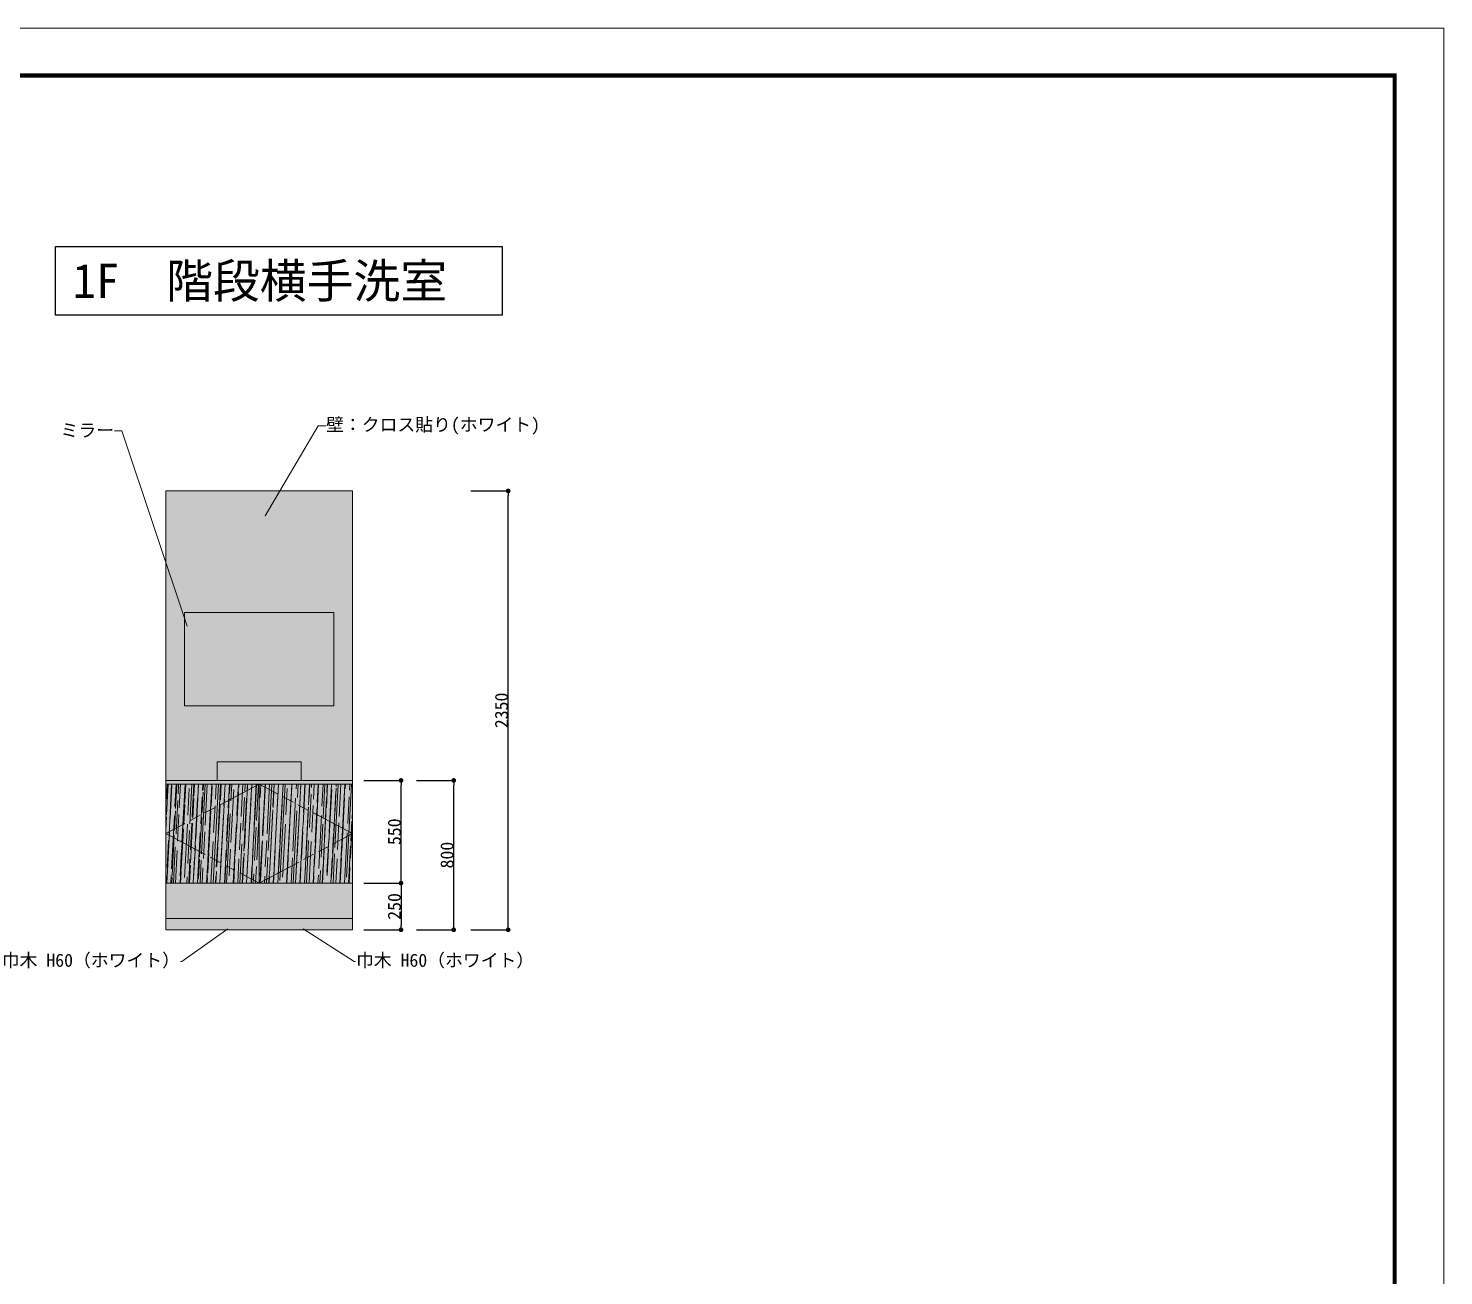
# Model space of a CAD drawing. Header units: millimetres. Extents: x -63086 to 144078, y -129912 to 13382.
# Drawn here: x 24706 to 32285, y -80483 to -73802 of the extents above; entities that cross this region are included whole.
import ezdxf
from ezdxf import colors
from ezdxf.entities.mleader import LeaderData, LeaderLine
from ezdxf.math import Vec2, Vec3

# ---------------------------------------------------------------- set-up
doc = ezdxf.new("R2010")
doc.units = ezdxf.units.MM
doc.linetypes.add('ACAD_ISO09W100', pattern=[45, 24, -3, 6, -3, 6, -3])
doc.layers.get('0').update_dxf_attribs({"lineweight": 0})
for name, color, linetype, lineweight in [('01用紙枠', 7, 'Continuous', 5), ('展開', 7, 'Continuous', 9), ('展開建具用', 250, 'Continuous', 9)]:
    doc.layers.add(name, color=color, linetype=linetype, lineweight=lineweight)
doc.layers.add('文字', color=7, linetype='Continuous')
doc.styles.get("Standard").update_dxf_attribs({"font": 'MS Mincho.ttf'})
doc.styles.add('小岩', font='MS Mincho.ttf', dxfattribs={"height": 150})
doc.dimstyles.new('寸法', dxfattribs={"dimtxt": 70, "dimasz": 25, "dimexe": 1.5, "dimexo": 200, "dimtad": 1, "dimdec": 0, "dimtxsty": 'Standard', "dimblk": 'DOT', "dimcen": 2.5, "dimadec": 0, "dimazin": 0, "dimtfac": 1, "dimtdec": 0, "dimtmove": 0, "dimatfit": 3, "dimfxl": 200, "dimfxlon": 1, "dimarcsym": 0})

# ---------------------------------------------------------------- blocks, each defined once
blk = doc.blocks.new('_Dot')
at = {"color": 0, "linetype": 'ByBlock', "lineweight": -2}
blk.add_line((-0.5, 0), (-1, 0), dxfattribs=at)
at = {"color": 0, "linetype": 'ByBlock', "const_width": 0.5}
blk.add_lwpolyline([(-0.25, 0, 1), (0.25, 0, 1)], format="xyb", close=True, dxfattribs=at)
blk = doc.blocks.new('*D302')
at = {"layer": 'Defpoints', "color": 0, "ltscale": 10, "transparency": 16777216}
for p in [(26287.7, -78380.4), (26287.7, -78630.4), (26702, -78630.4)]:
    blk.add_point(p, dxfattribs=at)
at = {"layer": '展開建具用', "color": 0, "lineweight": -2, "ltscale": 10, "transparency": 16777216}
for p, q in [((26502, -78380.4), (26703.5, -78380.4)), ((26702, -78405.4), (26702, -78605.4)), ((26502, -78630.4), (26703.5, -78630.4))]:
    blk.add_line(p, q, dxfattribs=at)
at = {"layer": '展開建具用', "color": 0, "lineweight": -2, "ltscale": 10, "transparency": 16777216, "xscale": 25, "yscale": 25, "zscale": 25}
for p, rotation in [((26702, -78380.4), 90), ((26702, -78630.4), 270)]:
    blk.add_blockref('_Dot', p, dxfattribs=dict(at, rotation=rotation))
at = {"layer": '展開建具用', "color": 0, "ltscale": 10, "transparency": 16777216, "insert": (26666.4, -78505.4), "char_height": 70, "attachment_point": 5, "rotation": 90}
blk.add_mtext('250', dxfattribs=at)
blk = doc.blocks.new('*D303')
at = {"layer": 'Defpoints', "color": 0, "ltscale": 10, "transparency": 16777216}
for p in [(26287.7, -77830.4), (26702, -77830.4), (26287.7, -78380.4)]:
    blk.add_point(p, dxfattribs=at)
at = {"layer": '展開建具用', "color": 0, "lineweight": -2, "ltscale": 10, "transparency": 16777216}
for p, q in [((26502, -77830.4), (26703.5, -77830.4)), ((26702, -78355.4), (26702, -77855.4)), ((26502, -78380.4), (26703.5, -78380.4))]:
    blk.add_line(p, q, dxfattribs=at)
at = {"layer": '展開建具用', "color": 0, "lineweight": -2, "ltscale": 10, "transparency": 16777216, "xscale": 25, "yscale": 25, "zscale": 25}
for p, rotation in [((26702, -77830.4), 90), ((26702, -78380.4), 270)]:
    blk.add_blockref('_Dot', p, dxfattribs=dict(at, rotation=rotation))
at = {"layer": '展開建具用', "color": 0, "ltscale": 10, "transparency": 16777216, "insert": (26666.4, -78105.4), "char_height": 70, "attachment_point": 5, "rotation": 90}
blk.add_mtext('550', dxfattribs=at)
blk = doc.blocks.new('*D304')
at = {"layer": 'Defpoints', "color": 0, "ltscale": 10, "transparency": 16777216}
for p in [(26287.7, -77830.4), (26984, -77830.4), (26287.7, -78630.4)]:
    blk.add_point(p, dxfattribs=at)
at = {"layer": '展開建具用', "color": 0, "lineweight": -2, "ltscale": 10, "transparency": 16777216}
for p, q in [((26784, -77830.4), (26985.5, -77830.4)), ((26984, -78605.4), (26984, -77855.4)), ((26784, -78630.4), (26985.5, -78630.4))]:
    blk.add_line(p, q, dxfattribs=at)
at = {"layer": '展開建具用', "color": 0, "lineweight": -2, "ltscale": 10, "transparency": 16777216, "xscale": 25, "yscale": 25, "zscale": 25}
for p, rotation in [((26984, -77830.4), 90), ((26984, -78630.4), 270)]:
    blk.add_blockref('_Dot', p, dxfattribs=dict(at, rotation=rotation))
at = {"layer": '展開建具用', "color": 0, "ltscale": 10, "transparency": 16777216, "insert": (26948.4, -78230.4), "char_height": 70, "attachment_point": 5, "rotation": 90}
blk.add_mtext('800', dxfattribs=at)
blk = doc.blocks.new('*D305')
at = {"layer": 'Defpoints', "color": 0, "ltscale": 10, "transparency": 16777216}
for p in [(26287.7, -76280.4), (27275.8, -76280.4), (26287.7, -78630.4)]:
    blk.add_point(p, dxfattribs=at)
at = {"layer": '展開建具用', "color": 0, "lineweight": -2, "ltscale": 10, "transparency": 16777216}
for p, q in [((27075.8, -76280.4), (27277.3, -76280.4)), ((27275.8, -78605.4), (27275.8, -76305.4)), ((27075.8, -78630.4), (27277.3, -78630.4))]:
    blk.add_line(p, q, dxfattribs=at)
at = {"layer": '展開建具用', "color": 0, "lineweight": -2, "ltscale": 10, "transparency": 16777216, "xscale": 25, "yscale": 25, "zscale": 25}
for p, rotation in [((27275.8, -76280.4), 90), ((27275.8, -78630.4), 270)]:
    blk.add_blockref('_Dot', p, dxfattribs=dict(at, rotation=rotation))
at = {"layer": '展開建具用', "color": 0, "ltscale": 10, "transparency": 16777216, "insert": (27240.2, -77455.4), "char_height": 70, "attachment_point": 5, "rotation": 90}
blk.add_mtext('2350', dxfattribs=at)

msp = doc.modelspace()

# ---------------------------------------------------------------- hatches: boundary and pattern name
at = {"ltscale": 10, "true_color": 0x9c5e31, "transparency": 33554541}
h = msp.add_hatch(dxfattribs=at)
h.set_pattern_fill('AR-RROOF', color=25, scale=1.4, angle=87)
h.paths.add_polyline_path([(25941.8466, -77850.36), (25441.8466, -77850.36), (25441.8466, -78380.36), (25941.8466, -78380.36)])
h.paths.add_polyline_path([(26441.8466, -77850.36), (25941.8466, -77850.36), (25941.8466, -78380.36), (26441.8466, -78380.36)])
at = {"layer": '展開', "ltscale": 10, "true_color": 0xfffefa}
h = msp.add_hatch(color=7, dxfattribs=at)
h.dxf.hatch_style = 1
h.paths.add_polyline_path([(26441.8466, -76280.36), (25441.8466, -76280.36), (25441.8466, -77830.36), (25716.8466, -77830.36), (25716.8466, -77730.36), (26166.8466, -77730.36), (26166.8466, -77830.36), (26441.8466, -77830.36)])
h.paths.add_polyline_path([(26341.8466, -76930.36), (26341.8466, -77430.36), (25941.8466, -77430.36), (25541.8466, -77430.36), (25541.8466, -76930.36)], flags=16)
at = {"layer": '展開', "ltscale": 10, "true_color": 0xffffff}
h = msp.add_hatch(color=7, dxfattribs=at)
h.dxf.hatch_style = 1
h.paths.add_polyline_path([(26166.8466, -77730.36), (25716.8466, -77730.36), (25716.8466, -77830.36), (26166.8466, -77830.36)])
at = {"layer": '展開', "ltscale": 10, "true_color": 0xfffdf5}
h = msp.add_hatch(color=7, dxfattribs=at)
h.dxf.hatch_style = 1
h.paths.add_polyline_path([(26441.8466, -77830.36), (25441.8466, -77830.36), (25441.8466, -77850.36), (25941.8466, -77850.36), (26441.8466, -77850.36)])
at = {"layer": '展開', "ltscale": 10, "true_color": 0xf0c089, "transparency": 33554607}
h = msp.add_hatch(color=31, dxfattribs=at)
h.dxf.hatch_style = 1
h.paths.add_polyline_path([(25941.8466, -77850.36), (25441.8466, -77850.36), (25441.8466, -78380.36), (25941.8466, -78380.36)])
h = msp.add_hatch(color=31, dxfattribs=at)
h.dxf.hatch_style = 1
h.paths.add_polyline_path([(26441.8466, -77850.36), (25941.8466, -77850.36), (25941.8466, -78380.36), (26441.8466, -78380.36)])
at = {"layer": '展開', "ltscale": 10, "true_color": 0xfffefa}
h = msp.add_hatch(color=7, dxfattribs=at)
h.dxf.hatch_style = 1
h.paths.add_polyline_path([(26441.8466, -78380.36), (25941.8466, -78380.36), (25441.8466, -78380.36), (25441.8466, -78570.36), (26441.8466, -78570.36)])
at = {"layer": '展開', "ltscale": 10, "true_color": 0xffffff}
h = msp.add_hatch(color=7, dxfattribs=at)
h.dxf.hatch_style = 1
h.paths.add_polyline_path([(26441.8466, -78570.36), (25441.8466, -78570.36), (25441.8466, -78630.36), (26441.8466, -78630.36)])
at = {"layer": '展開建具用', "ltscale": 10, "transparency": 33554687}
h = msp.add_hatch(color=256, dxfattribs=at)
h.dxf.hatch_style = 1
h.set_gradient(color1=(199, 200, 202), name='CYLINDER')
h.paths.add_polyline_path([(26341.8466, -76930.36), (25541.8466, -76930.36), (25541.8466, -77430.36), (25941.8466, -77430.36), (26341.8466, -77430.36)])

# ---------------------------------------------------------------- linework, layer by layer
at = {"layer": '01用紙枠'}
msp.add_lwpolyline([(13390.554, -73802.4136), (13390.554, -87163.5065), (32285.0288, -87163.5065), (32285.0288, -73802.4136)], close=True, dxfattribs=at)
msp.add_lwpolyline([(13390.554, -73802.4136), (13390.554, -87163.5065), (32285.0288, -87163.5065), (32285.0288, -73802.4136)], close=True, dxfattribs=at)
at = {"layer": '01用紙枠', "const_width": 22.4934}
msp.add_lwpolyline([(13653.0698, -86910.3804), (32022.513, -86910.3804), (32022.513, -74055.5397), (13653.0698, -74055.5397)], close=True, dxfattribs=at)
msp.add_lwpolyline([(13653.0698, -86910.3804), (32022.513, -86910.3804), (32022.513, -74055.5397), (13653.0698, -74055.5397)], close=True, dxfattribs=at)
msp.add_lwpolyline([(13653.0698, -86910.3804), (32022.513, -86910.3804), (32022.513, -74055.5397), (13653.0698, -74055.5397)], close=True, dxfattribs=at)
at = {"layer": '01用紙枠', "lineweight": 5, "const_width": 22.4934}
msp.add_lwpolyline([(13653.0698, -86910.3804), (32022.513, -86910.3804), (32022.513, -74055.5397), (13653.0698, -74055.5397)], close=True, dxfattribs=at)
msp.add_lwpolyline([(13653.0698, -86910.3804), (32022.513, -86910.3804), (32022.513, -74055.5397), (13653.0698, -74055.5397)], close=True, dxfattribs=at)
at = {"layer": '展開建具用', "ltscale": 10}
for p, q in [((25441.8466, -76280.36), (25441.8466, -78630.36)), ((25441.8466, -76280.36), (26441.8466, -76280.36)), ((26441.8466, -78630.36), (26441.8466, -76280.36)), ((26341.8466, -76930.36), (25541.8466, -76930.36)), ((25541.8466, -76930.36), (25541.8466, -77430.36)), ((26341.8466, -77430.36), (26341.8466, -76930.36)), ((25541.8466, -77430.36), (25941.8466, -77430.36)), ((25941.8466, -77430.36), (26341.8466, -77430.36)), ((26166.8466, -77730.36), (25716.8466, -77730.36)), ((25716.8466, -77730.36), (25716.8466, -77830.36)), ((26166.8466, -77830.36), (26166.8466, -77730.36)), ((25441.8466, -78630.36), (25441.8466, -77830.36)), ((25441.8466, -77830.36), (26441.8466, -77830.36)), ((25491.8466, -77830.36), (26391.8466, -77830.36)), ((25441.8466, -77850.36), (26441.8466, -77850.36)), ((25441.8466, -77850.36), (25441.8466, -78380.36)), ((25941.8466, -78380.36), (25941.8466, -77850.36)), ((26441.8466, -77850.36), (26441.8466, -78380.36)), ((25441.8466, -78630.36), (25441.8466, -78380.36)), ((25441.8466, -78380.36), (26441.8466, -78380.36)), ((25441.8466, -78630.36), (25441.8466, -78570.36)), ((25441.8466, -78570.36), (26441.8466, -78570.36)), ((25441.8466, -78630.36), (26441.8466, -78630.36)), ((25441.8466, -78630.36), (26441.8466, -78630.36))]:
    msp.add_line(p, q, dxfattribs=at)
at = {"layer": '展開建具用', "linetype": 'ACAD_ISO09W100', "ltscale": 10}
for p, q in [((25941.8466, -77850.36), (25441.8466, -78115.36)), ((26441.8466, -78115.36), (25941.8466, -77850.36)), ((25441.8466, -78115.36), (25941.8466, -78380.36)), ((25941.8466, -78380.36), (26441.8466, -78115.36))]:
    msp.add_line(p, q, dxfattribs=at)

# ---------------------------------------------------------------- texts
at = {"layer": '文字', "ltscale": 10, "insert": (24943.3223, -75063.1736), "char_height": 183.84467, "attachment_point": 1, "style": '小岩', "bg_fill": 16, "box_fill_scale": 1.5, "bg_fill_color": 256, "bg_fill_transparency": 0}
msp.add_mtext_dynamic_manual_height_columns('1F\u3000階段横手洗室', width=2209.078672, gutter_width=30.9778, heights=[238.4728], dxfattribs=at)

# ---------------------------------------------------------------- dimensions: what is measured, and where the dimension line sits
at = {"layer": '展開建具用', "ltscale": 10}
for base, p1, p2, picture, middle in [((27275.7769, -76280.36), (26287.6586, -78630.36), (26287.6586, -76280.36), '*D305', (27240.1519, -77455.36)), ((26702.0391, -77830.36), (26287.6586, -78380.36), (26287.6586, -77830.36), '*D303', (26666.4141, -78105.36)), ((26983.9854, -77830.36), (26287.6586, -78630.36), (26287.6586, -77830.36), '*D304', (26948.3604, -78230.36)), ((26702.0391, -78630.36), (26287.6586, -78380.36), (26287.6586, -78630.36), '*D302', (26666.4141, -78505.36))]:
    dim = msp.add_linear_dim(base=base, p1=p1, p2=p2, angle=90, dimstyle='寸法', dxfattribs=at)
    dim.commit()
    dim.dimension.update_dxf_attribs({"geometry": picture, "text_midpoint": middle})

# ---------------------------------------------------------------- leaders
at = {"layer": '文字', "ltscale": 10}
ml = msp.add_multileader_mtext('Standard', dxfattribs=at)
ml.set_content('ミラー', color=256)
ml.set_leader_properties(lineweight=0)
ml.build(insert=Vec2(0, 0))
ctx = ml.context
ctx.base_point, ctx.char_height, ctx.plane_origin = Vec3(24886.084, -75957.9663), 70, Vec3(23910.9133, -76609.9217)
ctx.text_align_type = 2
notes = []
notes.append((ctx, [(1, (1, 1, 0), (25207.087, -75957.9663), (-1, 0), 39.803, [(0, [(25557.935, -77007.9331)], 0, [])])]))
ctx.mtext.insert, ctx.mtext.width, ctx.mtext.alignment, ctx.mtext.flow_direction = Vec3(25165.284, -75920.1663), 356.756719, 3, 5
ml = msp.add_multileader_mtext('Standard', dxfattribs=at)
ml.set_content('壁：クロス貼り(ホワイト)', color=256)
ml.set_leader_properties(lineweight=0)
ml.build(insert=Vec2(0, 0))
ctx = ml.context
ctx.base_point, ctx.char_height, ctx.plane_origin = Vec3(26298.6965, -75930.9132), 70, Vec3(26250.3258, -76582.8685)
notes.append((ctx, [(0, (1, 1, 0), (26258.8935, -75930.9132), (1, 0), 39.803, [(0, [(25971.9062, -76417.1588)], 0, [])])]))
ctx.mtext.insert, ctx.mtext.width, ctx.mtext.flow_direction = Vec3(26300.6965, -75889.7132), 1181.545645, 5
ml = msp.add_multileader_mtext('Standard', dxfattribs=at)
ml.set_content('巾木 H60（ホワイト）', color=256)
ml.set_leader_properties(lineweight=0)
ml.build(insert=Vec2(0, 0))
ctx = ml.context
ctx.base_point, ctx.char_height, ctx.plane_origin = Vec3(24582.4571, -78799.3627), 70, Vec3(25204.5584, -79476.2389)
ctx.text_align_type = 2
notes.append((ctx, [(0, (1, 1, 0), (25528.4571, -78799.3627), (-1, 0), 8, [(0, [(25778.3801, -78623.1834)], 0, [])])]))
ctx.mtext.insert, ctx.mtext.width, ctx.mtext.alignment, ctx.mtext.flow_direction = Vec3(25518.4571, -78758.5627), 983.151021, 3, 5
ml = msp.add_multileader_mtext('Standard', dxfattribs=at)
ml.set_content('巾木 H60（ホワイト）', color=256)
ml.set_leader_properties(lineweight=0)
ml.build(insert=Vec2(0, 0))
ctx = ml.context
ctx.base_point, ctx.char_height, ctx.plane_origin = Vec3(26458.7787, -78799.3627), 70, Vec3(27080.88, -79476.2389)
notes.append((ctx, [(1, (1, 1, 0), (26450.7787, -78799.3627), (1, 0), 8, [(0, [(26174.709, -78623.1834)], 0, [])])]))
ctx.mtext.insert, ctx.mtext.width, ctx.mtext.flow_direction = Vec3(26460.7787, -78758.5627), 983.151021, 5
for ctx, leaders in notes:
    for number, flags, end, landing, length, lines in leaders:
        leader = LeaderData()
        leader.index, (leader.has_last_leader_line, leader.has_dogleg_vector, leader.attachment_direction) = number, flags
        leader.last_leader_point, leader.dogleg_vector, leader.dogleg_length = Vec3(end), Vec3(landing), length
        for number, points, colour, breaks in lines:
            line = LeaderLine()
            line.index, line.vertices, line.color, line.breaks = number, Vec3.list(points), colors.encode_raw_color(colour), breaks
            leader.lines.append(line)
        ctx.leaders.append(leader)

doc.saveas('drawing.dxf')
